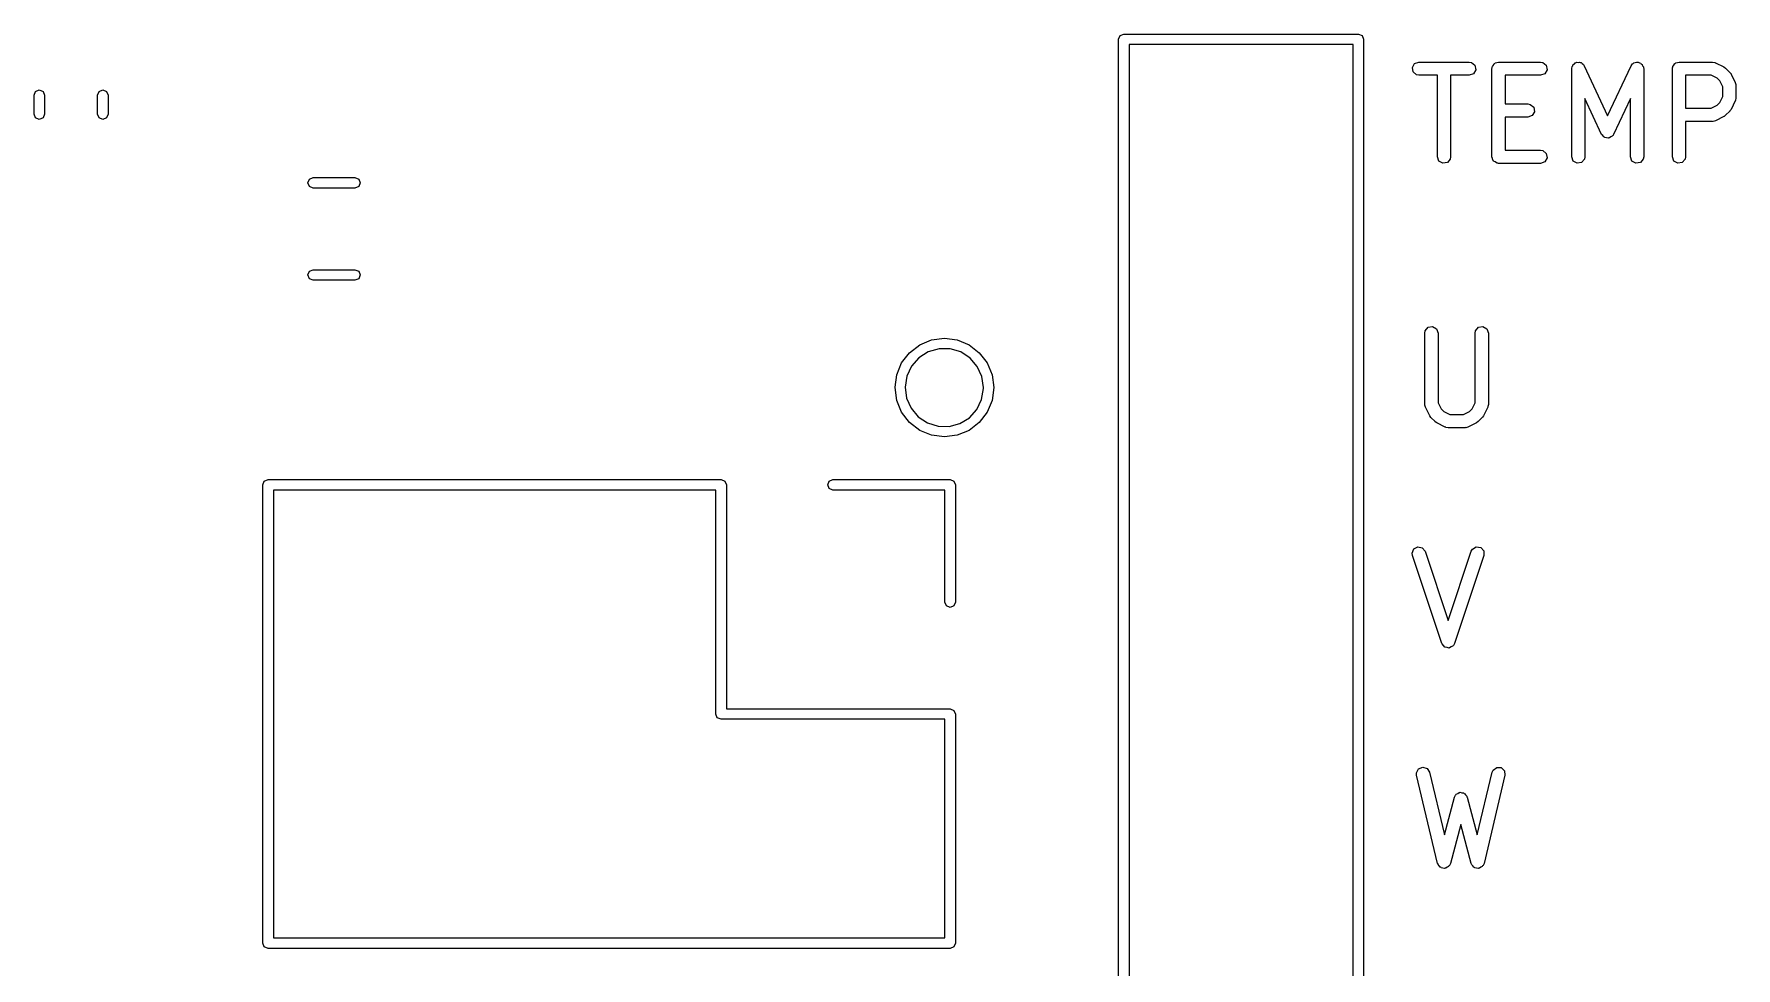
# Model space of a CAD drawing. Extents: x 127.9 to 167.5, y -121.6 to -83.1.
# Drawn here: x 148.17 to 167.48, y -107.59 to -96.99 of the extents above; entities that cross this region are included whole.
import ezdxf

# ---------------------------------------------------------------- set-up
doc = ezdxf.new("R2010")
doc.units = 0
doc.layers.add('BLACK', color=7, linetype='CONTINUOUS')

msp = doc.modelspace()

# ---------------------------------------------------------------- linework, layer by layer
at = {"layer": 'BLACK', "linetype": 'CONTINUOUS'}
for p, q in [((160.478, -97.0486), (160.495, -97.0061)), ((160.478, -114.889), (160.478, -97.0486)), ((160.495, -97.0061), (160.538, -96.9886)), ((160.538, -96.9886), (163.198, -96.9886)), ((160.598, -97.1086), (160.598, -114.829)), ((163.138, -97.1086), (160.598, -97.1086)), ((163.138, -114.829), (163.138, -97.1086)), ((163.198, -96.9886), (163.24, -97.0061)), ((163.24, -97.0061), (163.258, -97.0486)), ((163.258, -97.0486), (163.258, -114.889)), ((163.811, -97.3679), (163.836, -97.3235)), ((163.836, -97.3235), (163.885, -97.3059)), ((163.885, -97.3059), (164.456, -97.3059)), ((164.456, -97.3059), (164.482, -97.3105)), ((164.482, -97.3105), (164.521, -97.3434)), ((164.731, -97.3404), (164.741, -97.3235)), ((164.741, -97.3235), (164.747, -97.3212)), ((164.747, -97.3212), (164.752, -97.316)), ((164.752, -97.316), (164.771, -97.3126)), ((164.771, -97.3126), (164.789, -97.3059)), ((164.789, -97.3059), (165.265, -97.3059)), ((165.265, -97.3059), (165.291, -97.3105)), ((165.291, -97.3105), (165.33, -97.3434)), ((165.633, -97.3379), (165.646, -97.3285)), ((165.646, -97.3285), (165.657, -97.316)), ((165.657, -97.316), (165.666, -97.3143)), ((165.666, -97.3143), (165.675, -97.3085)), ((165.675, -97.3085), (165.691, -97.3099)), ((165.691, -97.3099), (165.707, -97.3071)), ((165.707, -97.3071), (165.716, -97.3121)), ((165.716, -97.3121), (165.726, -97.313)), ((165.726, -97.313), (165.737, -97.3245)), ((165.737, -97.3245), (165.752, -97.3327)), ((165.752, -97.3327), (165.755, -97.3422)), ((166.293, -97.3492), (166.308, -97.3279)), ((166.308, -97.3279), (166.317, -97.3237)), ((166.317, -97.3237), (166.323, -97.316)), ((166.323, -97.316), (166.339, -97.3132)), ((166.339, -97.3132), (166.354, -97.3062)), ((166.354, -97.3062), (166.364, -97.3088)), ((166.364, -97.3088), (166.374, -97.3071)), ((166.374, -97.3071), (166.388, -97.3153)), ((166.388, -97.3153), (166.404, -97.3195)), ((166.404, -97.3195), (166.409, -97.3277)), ((166.409, -97.3277), (166.418, -97.3327)), ((166.418, -97.3327), (166.424, -97.3481)), ((166.779, -97.3404), (166.789, -97.3235)), ((166.789, -97.3235), (166.795, -97.3212)), ((166.795, -97.3212), (166.799, -97.316)), ((166.799, -97.316), (166.819, -97.3126)), ((166.819, -97.3126), (166.837, -97.3059)), ((166.837, -97.3059), (167.218, -97.3059)), ((167.218, -97.3059), (167.244, -97.3105)), ((167.244, -97.3105), (167.247, -97.3134)), ((167.247, -97.3134), (167.251, -97.3139)), ((167.251, -97.3139), (167.347, -97.3615)), ((163.82, -97.4184), (163.811, -97.3679)), ((163.859, -97.4514), (163.82, -97.4184)), ((163.885, -97.456), (163.859, -97.4514)), ((164.095, -97.456), (163.885, -97.456)), ((164.095, -98.3809), (164.095, -97.456)), ((164.456, -97.456), (164.245, -97.456)), ((164.245, -97.456), (164.245, -98.3809)), ((164.504, -97.4384), (164.456, -97.456)), ((164.53, -97.394), (164.504, -97.4384)), ((164.521, -97.3434), (164.53, -97.394)), ((164.714, -97.3809), (164.716, -97.3712)), ((164.714, -98.3809), (164.714, -97.3809)), ((164.715, -97.3679), (164.717, -97.365)), ((164.716, -97.3712), (164.715, -97.3679)), ((164.717, -97.365), (164.719, -97.3553)), ((164.719, -97.3553), (164.731, -97.3404)), ((165.265, -97.456), (164.864, -97.456)), ((164.864, -97.456), (164.864, -97.7821)), ((165.314, -97.4384), (165.265, -97.456)), ((165.339, -97.394), (165.314, -97.4384)), ((165.33, -97.3434), (165.339, -97.394)), ((165.619, -97.3809), (165.624, -97.3553)), ((165.619, -98.3809), (165.619, -97.3809)), ((165.624, -97.3553), (165.63, -97.3476)), ((165.63, -97.3476), (165.633, -97.3379)), ((165.755, -97.3422), (165.762, -97.3492)), ((165.762, -97.3492), (166.027, -97.9179)), ((166.027, -97.9179), (166.293, -97.3492)), ((166.424, -97.3481), (166.433, -97.3616)), ((166.433, -97.3616), (166.432, -97.3715)), ((166.432, -97.3715), (166.436, -97.3809)), ((166.436, -97.3809), (166.436, -98.3809)), ((166.762, -97.3809), (166.764, -97.3712)), ((166.762, -98.3809), (166.762, -97.3809)), ((166.763, -97.3679), (166.765, -97.365)), ((166.764, -97.3712), (166.763, -97.3679)), ((166.765, -97.365), (166.766, -97.3553)), ((166.766, -97.3553), (166.779, -97.3404)), ((166.912, -97.456), (166.912, -97.8298)), ((167.2, -97.456), (166.912, -97.456)), ((167.269, -97.4902), (167.2, -97.456)), ((167.299, -97.5206), (167.269, -97.4902)), ((167.333, -97.5891), (167.299, -97.5206)), ((167.347, -97.3615), (167.365, -97.3748)), ((167.365, -97.3748), (167.366, -97.3755)), ((167.366, -97.3755), (167.414, -97.4232)), ((167.414, -97.4232), (167.427, -97.4415)), ((167.427, -97.4415), (167.428, -97.4426)), ((167.428, -97.4426), (167.475, -97.5379)), ((148.17, -97.6822), (148.188, -97.6397)), ((148.17, -97.8978), (148.17, -97.6822)), ((148.188, -97.6397), (148.23, -97.6222)), ((148.23, -97.6222), (148.272, -97.6397)), ((148.272, -97.6397), (148.29, -97.6822)), ((148.29, -97.6822), (148.29, -97.8978)), ((148.89, -97.6822), (148.908, -97.6397)), ((148.89, -97.8978), (148.89, -97.6822)), ((148.908, -97.6397), (148.95, -97.6222)), ((148.95, -97.6222), (148.992, -97.6397)), ((148.992, -97.6397), (149.01, -97.6822)), ((149.01, -97.6822), (149.01, -97.8978)), ((165.959, -98.127), (165.769, -97.719)), ((165.769, -97.719), (165.769, -98.3809)), ((166.286, -97.719), (166.095, -98.127)), ((166.286, -98.3809), (166.286, -97.719)), ((167.299, -97.7651), (167.333, -97.6966)), ((167.333, -97.6966), (167.333, -97.5891)), ((167.475, -97.5379), (167.483, -97.5629)), ((167.483, -97.7143), (167.479, -97.7399)), ((167.483, -97.5629), (167.482, -97.5672)), ((167.482, -97.5672), (167.483, -97.5714)), ((167.483, -97.5714), (167.483, -97.7143)), ((148.188, -97.9403), (148.17, -97.8978)), ((148.29, -97.8978), (148.272, -97.9403)), ((148.908, -97.9403), (148.89, -97.8978)), ((149.01, -97.8978), (148.992, -97.9403)), ((164.864, -97.7821), (165.123, -97.7821)), ((165.123, -97.7821), (165.148, -97.7867)), ((165.171, -97.9146), (165.123, -97.9321)), ((165.148, -97.7867), (165.188, -97.8196)), ((165.196, -97.8702), (165.171, -97.9146)), ((165.188, -97.8196), (165.196, -97.8702)), ((166.912, -97.8298), (167.2, -97.8298)), ((167.2, -97.8298), (167.269, -97.7955)), ((167.269, -97.7955), (167.299, -97.7651)), ((167.366, -97.9102), (167.348, -97.923)), ((167.414, -97.8626), (167.366, -97.9102)), ((167.428, -97.8431), (167.414, -97.8611)), ((167.414, -97.8611), (167.414, -97.8626)), ((167.475, -97.7478), (167.428, -97.8431)), ((167.476, -97.7434), (167.475, -97.7478)), ((167.479, -97.7399), (167.476, -97.7434)), ((148.23, -97.9578), (148.188, -97.9403)), ((148.272, -97.9403), (148.23, -97.9578)), ((148.95, -97.9578), (148.908, -97.9403)), ((148.992, -97.9403), (148.95, -97.9578)), ((165.123, -97.9321), (164.864, -97.9321)), ((164.864, -97.9321), (164.864, -98.3059)), ((167.218, -97.9798), (166.912, -97.9798)), ((166.912, -97.9798), (166.912, -98.3809)), ((167.222, -97.9782), (167.218, -97.9798)), ((167.226, -97.9793), (167.222, -97.9782)), ((167.251, -97.9718), (167.226, -97.9793)), ((167.347, -97.9242), (167.251, -97.9718)), ((167.348, -97.923), (167.347, -97.9242)), ((165.973, -98.1407), (165.959, -98.127)), ((165.984, -98.1567), (165.973, -98.1407)), ((165.991, -98.1584), (165.984, -98.1567)), ((165.996, -98.1632), (165.991, -98.1584)), ((166.015, -98.1649), (165.996, -98.1632)), ((166.034, -98.17), (166.015, -98.1649)), ((166.04, -98.1671), (166.034, -98.17)), ((166.047, -98.1677), (166.04, -98.1671)), ((166.063, -98.1565), (166.047, -98.1677)), ((166.08, -98.1483), (166.063, -98.1565)), ((166.086, -98.1402), (166.08, -98.1483)), ((166.089, -98.1382), (166.086, -98.1402)), ((166.09, -98.135), (166.089, -98.1382)), ((166.095, -98.127), (166.09, -98.135)), ((164.113, -98.4292), (164.095, -98.3809)), ((164.157, -98.4548), (164.113, -98.4292)), ((164.208, -98.4459), (164.157, -98.4548)), ((164.241, -98.4066), (164.208, -98.4459)), ((164.245, -98.3809), (164.241, -98.4066)), ((164.721, -98.3993), (164.714, -98.3809)), ((164.724, -98.4184), (164.721, -98.3993)), ((164.73, -98.4228), (164.724, -98.4184)), ((164.732, -98.4292), (164.73, -98.4228)), ((164.749, -98.4389), (164.732, -98.4292)), ((164.764, -98.4514), (164.749, -98.4389)), ((164.773, -98.4531), (164.764, -98.4514)), ((164.776, -98.4548), (164.773, -98.4531)), ((164.78, -98.4542), (164.776, -98.4548)), ((164.789, -98.456), (164.78, -98.4542)), ((165.265, -98.456), (164.789, -98.456)), ((164.864, -98.3059), (165.265, -98.3059)), ((165.265, -98.3059), (165.291, -98.3105)), ((165.314, -98.4384), (165.265, -98.456)), ((165.291, -98.3105), (165.33, -98.3434)), ((165.339, -98.394), (165.314, -98.4384)), ((165.33, -98.3434), (165.339, -98.394)), ((165.637, -98.4292), (165.619, -98.3809)), ((165.681, -98.4548), (165.637, -98.4292)), ((165.732, -98.4459), (165.681, -98.4548)), ((165.765, -98.4066), (165.732, -98.4459)), ((165.769, -98.3809), (165.765, -98.4066)), ((166.303, -98.4292), (166.286, -98.3809)), ((166.348, -98.4548), (166.303, -98.4292)), ((166.398, -98.4459), (166.348, -98.4548)), ((166.431, -98.4066), (166.398, -98.4459)), ((166.436, -98.3809), (166.431, -98.4066)), ((166.779, -98.4292), (166.762, -98.3809)), ((166.824, -98.4548), (166.779, -98.4292)), ((166.874, -98.4459), (166.824, -98.4548)), ((166.907, -98.4066), (166.874, -98.4459)), ((166.912, -98.3809), (166.907, -98.4066)), ((151.278, -98.6775), (151.295, -98.6351)), ((151.295, -98.7199), (151.278, -98.6775)), ((151.295, -98.6351), (151.338, -98.6175)), ((151.338, -98.6175), (151.812, -98.6175)), ((151.812, -98.6175), (151.855, -98.6351)), ((151.855, -98.6351), (151.872, -98.6775)), ((151.872, -98.6775), (151.855, -98.7199)), ((151.338, -98.7375), (151.295, -98.7199)), ((151.812, -98.7375), (151.338, -98.7375)), ((151.855, -98.7199), (151.812, -98.7375)), ((151.278, -99.7225), (151.295, -99.6801)), ((151.295, -99.7649), (151.278, -99.7225)), ((151.295, -99.6801), (151.338, -99.6625)), ((151.338, -99.7825), (151.295, -99.7649)), ((151.338, -99.6625), (151.812, -99.6625)), ((151.812, -99.7825), (151.338, -99.7825)), ((151.812, -99.6625), (151.855, -99.6801)), ((151.855, -99.7649), (151.812, -99.7825)), ((151.855, -99.6801), (151.872, -99.7225)), ((151.872, -99.7225), (151.855, -99.7649)), ((163.952, -100.381), (163.957, -100.355)), ((163.952, -101.19), (163.952, -100.381)), ((163.957, -100.355), (163.99, -100.316)), ((163.99, -100.316), (164.04, -100.307)), ((164.04, -100.307), (164.085, -100.333)), ((164.085, -100.333), (164.102, -100.381)), ((164.102, -100.381), (164.102, -101.173)), ((164.524, -100.381), (164.528, -100.355)), ((164.524, -101.173), (164.524, -100.381)), ((164.528, -100.355), (164.561, -100.316)), ((164.561, -100.316), (164.612, -100.307)), ((164.612, -100.307), (164.656, -100.333)), ((164.656, -100.333), (164.674, -100.381)), ((164.674, -100.381), (164.674, -101.19)), ((158.015, -100.72), (158.104, -100.604)), ((158.104, -100.604), (158.22, -100.515)), ((158.318, -100.594), (158.212, -100.661)), ((158.22, -100.515), (158.355, -100.459)), ((158.44, -100.56), (158.318, -100.594)), ((158.355, -100.459), (158.5, -100.44)), ((158.566, -100.56), (158.44, -100.56)), ((158.5, -100.44), (158.645, -100.459)), ((158.686, -100.596), (158.566, -100.56)), ((158.645, -100.459), (158.78, -100.515)), ((158.792, -100.665), (158.686, -100.596)), ((158.78, -100.515), (158.896, -100.604)), ((158.896, -100.604), (158.985, -100.72)), ((157.959, -100.855), (158.015, -100.72)), ((158.128, -100.756), (158.075, -100.87)), ((158.212, -100.661), (158.128, -100.756)), ((158.874, -100.761), (158.792, -100.665)), ((158.927, -100.875), (158.874, -100.761)), ((158.985, -100.72), (159.041, -100.855)), ((157.94, -101), (157.941, -100.995)), ((157.959, -101.145), (157.94, -101)), ((157.941, -100.995), (157.959, -100.855)), ((158.075, -100.87), (158.056, -100.995)), ((158.056, -100.995), (158.072, -101.12)), ((158.945, -101), (158.927, -100.875)), ((158.944, -101.011), (158.945, -101)), ((159.041, -100.855), (159.06, -101)), ((159.06, -101), (159.041, -101.145)), ((158.015, -101.28), (157.959, -101.145)), ((158.072, -101.12), (158.123, -101.235)), ((158.869, -101.249), (158.923, -101.135)), ((158.923, -101.135), (158.944, -101.011)), ((159.041, -101.145), (158.985, -101.28)), ((163.954, -101.195), (163.952, -101.19)), ((163.953, -101.199), (163.954, -101.195)), ((163.96, -101.224), (163.953, -101.199)), ((164.102, -101.173), (164.137, -101.241)), ((164.49, -101.241), (164.524, -101.173)), ((164.674, -101.19), (164.669, -101.216)), ((158.104, -101.396), (158.015, -101.28)), ((158.123, -101.235), (158.204, -101.331)), ((158.204, -101.331), (158.309, -101.401)), ((158.677, -101.408), (158.784, -101.342)), ((158.784, -101.342), (158.869, -101.249)), ((158.985, -101.28), (158.896, -101.396)), ((164.008, -101.319), (163.96, -101.224)), ((164.009, -101.32), (164.008, -101.319)), ((164.022, -101.339), (164.009, -101.32)), ((164.07, -101.386), (164.022, -101.339)), ((164.071, -101.387), (164.07, -101.386)), ((164.089, -101.4), (164.071, -101.387)), ((164.137, -101.241), (164.167, -101.272)), ((164.167, -101.272), (164.236, -101.306)), ((164.236, -101.306), (164.391, -101.306)), ((164.391, -101.306), (164.459, -101.272)), ((164.459, -101.272), (164.49, -101.241)), ((164.557, -101.386), (164.538, -101.399)), ((164.604, -101.339), (164.557, -101.386)), ((164.605, -101.337), (164.604, -101.339)), ((164.618, -101.319), (164.605, -101.337)), ((164.666, -101.224), (164.618, -101.319)), ((164.669, -101.216), (164.666, -101.22)), ((164.666, -101.22), (164.666, -101.224)), ((158.22, -101.485), (158.104, -101.396)), ((158.355, -101.541), (158.22, -101.485)), ((158.309, -101.401), (158.429, -101.439)), ((158.5, -101.56), (158.355, -101.541)), ((158.429, -101.439), (158.555, -101.441)), ((158.645, -101.541), (158.5, -101.56)), ((158.555, -101.441), (158.677, -101.408)), ((158.78, -101.485), (158.645, -101.541)), ((158.896, -101.396), (158.78, -101.485)), ((164.184, -101.448), (164.089, -101.4)), ((164.189, -101.449), (164.184, -101.448)), ((164.192, -101.451), (164.189, -101.449)), ((164.218, -101.456), (164.192, -101.451)), ((164.408, -101.456), (164.218, -101.456)), ((164.413, -101.454), (164.408, -101.456)), ((164.417, -101.455), (164.413, -101.454)), ((164.442, -101.448), (164.417, -101.455)), ((164.537, -101.4), (164.442, -101.448)), ((164.538, -101.399), (164.537, -101.4)), ((150.766, -102.104), (150.783, -102.062)), ((150.766, -107.304), (150.766, -102.104)), ((150.783, -102.062), (150.826, -102.044)), ((150.826, -102.044), (155.966, -102.044)), ((150.886, -102.164), (150.886, -107.244)), ((155.906, -102.164), (150.886, -102.164)), ((155.906, -104.704), (155.906, -102.164)), ((155.966, -102.044), (156.008, -102.062)), ((156.008, -102.062), (156.026, -102.104)), ((156.026, -102.104), (156.026, -104.644)), ((157.176, -102.104), (157.193, -102.062)), ((157.193, -102.146), (157.176, -102.104)), ((157.193, -102.062), (157.236, -102.044)), ((157.236, -102.164), (157.193, -102.146)), ((157.236, -102.044), (158.566, -102.044)), ((158.506, -102.164), (157.236, -102.164)), ((158.506, -103.434), (158.506, -102.164)), ((158.566, -102.044), (158.608, -102.062)), ((158.608, -102.062), (158.626, -102.104)), ((158.626, -102.104), (158.626, -103.434)), ((163.81, -102.879), (163.828, -102.831)), ((163.813, -102.905), (163.81, -102.879)), ((164.147, -103.905), (163.813, -102.905)), ((163.828, -102.831), (163.874, -102.807)), ((163.874, -102.807), (163.924, -102.817)), ((163.924, -102.817), (163.956, -102.857)), ((163.956, -102.857), (164.218, -103.644)), ((164.218, -103.644), (164.48, -102.857)), ((164.622, -102.905), (164.289, -103.905)), ((164.48, -102.857), (164.492, -102.834)), ((164.492, -102.834), (164.536, -102.807)), ((164.536, -102.807), (164.587, -102.815)), ((164.587, -102.815), (164.621, -102.853)), ((164.621, -102.853), (164.622, -102.905)), ((158.523, -103.476), (158.506, -103.434)), ((158.566, -103.494), (158.523, -103.476)), ((158.608, -103.476), (158.566, -103.494)), ((158.626, -103.434), (158.608, -103.476)), ((164.148, -103.906), (164.147, -103.905)), ((164.148, -103.909), (164.148, -103.906)), ((164.164, -103.926), (164.148, -103.909)), ((164.179, -103.945), (164.164, -103.926)), ((164.181, -103.945), (164.179, -103.945)), ((164.182, -103.947), (164.181, -103.945)), ((164.206, -103.95), (164.182, -103.947)), ((164.229, -103.955), (164.206, -103.95)), ((164.231, -103.954), (164.229, -103.955)), ((164.233, -103.954), (164.231, -103.954)), ((164.253, -103.942), (164.233, -103.954)), ((164.274, -103.931), (164.253, -103.942)), ((164.275, -103.929), (164.274, -103.931)), ((164.277, -103.928), (164.275, -103.929)), ((164.289, -103.905), (164.277, -103.928)), ((156.026, -104.644), (158.566, -104.644)), ((158.566, -104.644), (158.608, -104.662)), ((158.608, -104.662), (158.626, -104.704)), ((155.923, -104.746), (155.906, -104.704)), ((155.966, -104.764), (155.923, -104.746)), ((158.506, -104.764), (155.966, -104.764)), ((158.506, -107.244), (158.506, -104.764)), ((158.626, -104.704), (158.626, -107.304)), ((163.858, -105.372), (163.881, -105.326)), ((163.859, -105.398), (163.858, -105.372)), ((164.097, -106.398), (163.859, -105.398)), ((163.881, -105.326), (163.928, -105.306)), ((163.928, -105.306), (163.977, -105.321)), ((163.977, -105.321), (164.005, -105.364)), ((164.005, -105.364), (164.174, -106.074)), ((164.547, -106.074), (164.716, -105.364)), ((164.862, -105.398), (164.624, -106.398)), ((164.716, -105.364), (164.727, -105.34)), ((164.727, -105.34), (164.768, -105.309)), ((164.768, -105.309), (164.819, -105.312)), ((164.819, -105.312), (164.856, -105.347)), ((164.856, -105.347), (164.862, -105.398)), ((164.288, -105.647), (164.299, -105.624)), ((164.299, -105.624), (164.305, -105.62)), ((164.305, -105.62), (164.308, -105.614)), ((164.308, -105.614), (164.325, -105.605)), ((164.325, -105.605), (164.341, -105.594)), ((164.341, -105.594), (164.348, -105.595)), ((164.348, -105.595), (164.354, -105.592)), ((164.354, -105.592), (164.373, -105.597)), ((164.373, -105.597), (164.392, -105.599)), ((164.392, -105.599), (164.397, -105.604)), ((164.397, -105.604), (164.404, -105.605)), ((164.404, -105.605), (164.415, -105.621)), ((164.415, -105.621), (164.429, -105.635)), ((164.429, -105.635), (164.429, -105.642)), ((164.429, -105.642), (164.433, -105.647)), ((164.174, -106.074), (164.288, -105.647)), ((164.433, -105.647), (164.547, -106.074)), ((164.361, -105.958), (164.243, -106.4)), ((164.479, -106.4), (164.361, -105.958)), ((164.102, -106.405), (164.097, -106.398)), ((164.102, -106.413), (164.102, -106.405)), ((164.115, -106.426), (164.102, -106.413)), ((164.243, -106.4), (164.232, -106.424)), ((164.483, -106.407), (164.479, -106.4)), ((164.484, -106.415), (164.483, -106.407)), ((164.624, -106.398), (164.614, -106.422)), ((164.126, -106.441), (164.115, -106.426)), ((164.133, -106.443), (164.126, -106.441)), ((164.139, -106.449), (164.133, -106.443)), ((164.157, -106.451), (164.139, -106.449)), ((164.175, -106.456), (164.157, -106.451)), ((164.182, -106.453), (164.175, -106.456)), ((164.19, -106.453), (164.182, -106.453)), ((164.205, -106.443), (164.19, -106.453)), ((164.222, -106.435), (164.205, -106.443)), ((164.225, -106.428), (164.222, -106.435)), ((164.232, -106.424), (164.225, -106.428)), ((164.498, -106.427), (164.484, -106.415)), ((164.508, -106.442), (164.498, -106.427)), ((164.516, -106.444), (164.508, -106.442)), ((164.521, -106.45), (164.516, -106.444)), ((164.54, -106.451), (164.521, -106.45)), ((164.558, -106.456), (164.54, -106.451)), ((164.565, -106.452), (164.558, -106.456)), ((164.573, -106.453), (164.565, -106.452)), ((164.587, -106.442), (164.573, -106.453)), ((164.604, -106.434), (164.587, -106.442)), ((164.607, -106.427), (164.604, -106.434)), ((164.614, -106.422), (164.607, -106.427)), ((150.783, -107.346), (150.766, -107.304)), ((150.826, -107.364), (150.783, -107.346)), ((158.566, -107.364), (150.826, -107.364)), ((150.886, -107.244), (158.506, -107.244)), ((158.608, -107.346), (158.566, -107.364)), ((158.626, -107.304), (158.608, -107.346))]:
    msp.add_line(p, q, dxfattribs=at)

doc.saveas('drawing.dxf')
